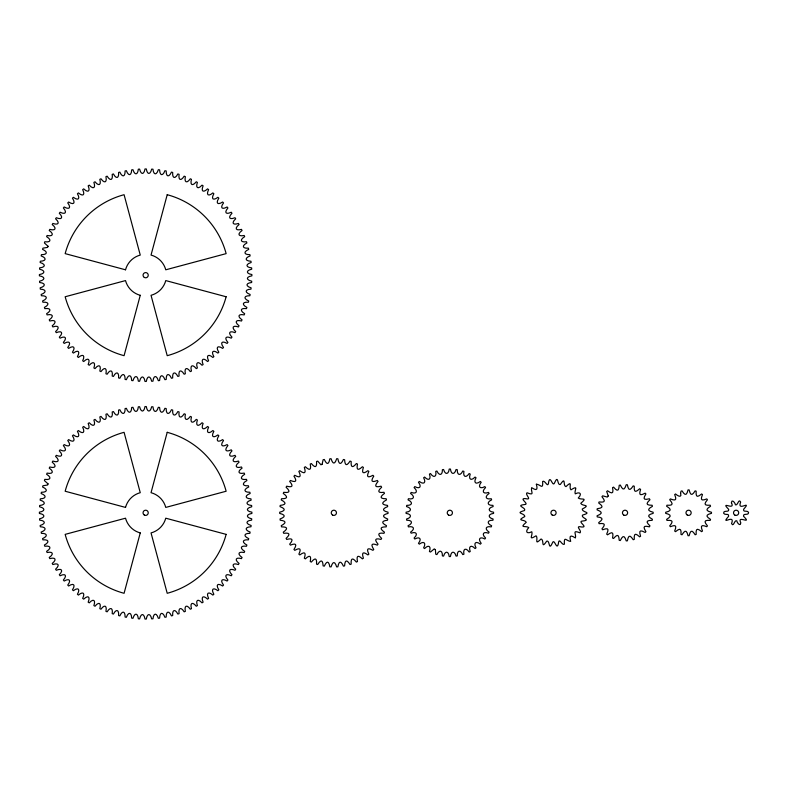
<?xml version="1.0" encoding="UTF-8"?>
<svg xmlns="http://www.w3.org/2000/svg" width="788" height="788" viewBox="0 0 788 788"><rect width="100%" height="100%" fill="white"/><g stroke="black" fill="none" stroke-linecap="round" stroke-linejoin="round"><path stroke-width="1.18" d="M608.237 495.957L607.341 497.08L602.623 495.829L601.963 496.726C605.765 501.375 605.056 502.655 599.097 501.936L598.693 502.971C603.529 506.526 603.165 507.945 597.215 508.733L597.077 509.836C602.643 512.072 602.643 513.54 597.077 515.776L597.215 516.879C603.165 517.667 603.529 519.085 598.693 522.641L599.097 523.675C605.056 522.956 605.765 524.237 601.963 528.886L602.623 529.782C608.208 527.605 609.213 528.669 606.691 534.116L607.548 534.825C612.424 531.329 613.655 532.107 612.562 538.007L613.566 538.48C617.428 533.88 618.816 534.333 619.23 540.322L620.314 540.529C622.904 535.111 624.362 535.21 626.253 540.903L627.356 540.834C628.519 534.944 629.957 534.668 633.197 539.721L634.261 539.376C633.916 533.387 635.236 532.757 639.639 536.845L640.575 536.254C638.753 530.531 639.886 529.595 645.155 532.461L645.914 531.654C642.732 526.561 643.589 525.379 649.41 526.837L649.952 525.862C645.599 521.735 646.14 520.375 652.139 520.336L652.415 519.262C647.175 516.337 647.352 514.889 653.163 513.362L653.163 512.249C647.352 510.722 647.175 509.275 652.415 506.349L652.139 505.275C646.14 505.236 645.599 503.877 649.952 499.75L649.41 498.774C643.589 500.232 642.732 499.05 645.914 493.958L645.155 493.15C639.886 496.016 638.753 495.081 640.575 489.358L639.639 488.767C635.236 492.855 633.916 492.224 634.261 486.235L633.197 485.891C629.957 490.944 628.519 490.668 627.356 484.778L626.253 484.709C624.362 490.402 622.904 490.5 620.314 485.083L619.23 485.29C618.816 491.279 617.428 491.732 613.566 487.132L612.562 487.605C613.655 493.505 612.424 494.283 607.548 490.786L606.691 491.495L608.237 495.957M435.38 549.66L435.754 554.23L436.877 554.594C439.241 549.453 442.629 550.27 442.403 555.914L443.575 556.101C445.112 550.664 448.579 550.93 449.239 556.555L450.421 556.555C451.091 550.93 454.558 550.664 456.085 556.101L457.257 555.914C457.04 550.27 460.419 549.453 462.783 554.594L463.915 554.23C462.812 548.684 466.023 547.345 469.165 552.053L470.219 551.511C468.259 546.212 471.224 544.39 475.065 548.546L476.021 547.847C473.263 542.912 475.903 540.657 480.345 544.153L481.182 543.316C477.686 538.874 479.941 536.234 484.876 539.002L485.566 538.037C481.419 534.205 483.231 531.23 488.54 533.19L489.082 532.136C484.374 528.994 485.704 525.783 491.249 526.886L491.623 525.763C486.482 523.39 487.289 520.011 492.943 520.238L493.13 519.065C487.683 517.529 487.959 514.062 493.574 513.402L493.574 512.21C487.959 511.55 487.683 508.083 493.13 506.546L492.943 505.374C487.289 505.6 486.482 502.222 491.623 499.848L491.249 498.725C485.704 499.828 484.374 496.617 489.082 493.475L488.54 492.421C483.231 494.381 481.419 491.407 485.566 487.575L484.876 486.61C479.941 489.378 477.686 486.738 481.182 482.295L480.345 481.458C475.903 484.955 473.263 482.699 476.021 477.764L475.065 477.065C471.224 481.222 468.259 479.399 470.219 474.1L469.165 473.558C466.023 478.267 462.812 476.927 463.915 471.382L462.783 471.017C460.419 476.159 457.04 475.341 457.257 469.697L456.085 469.51C454.558 474.947 451.091 474.681 450.421 469.057L449.239 469.057C448.579 474.681 445.112 474.947 443.575 469.51L442.403 469.697C442.629 475.341 439.241 476.159 436.877 471.017L435.754 471.382C436.857 476.927 433.636 478.267 430.504 473.558L429.44 474.1C431.4 479.399 428.436 481.222 424.604 477.065L423.639 477.764C426.406 482.699 423.757 484.955 419.315 481.458L418.477 482.295C421.984 486.738 419.728 489.378 414.793 486.61L414.094 487.575C418.251 491.407 416.428 494.381 411.129 492.421L410.587 493.475C415.286 496.617 413.956 499.828 408.411 498.725L408.046 499.848C413.178 502.222 412.37 505.6 406.716 505.374L406.529 506.546C411.976 508.083 411.7 511.55 406.086 512.21L406.086 513.402C411.7 514.062 411.976 517.529 406.529 519.065L406.716 520.238C412.37 520.011 413.178 523.39 408.046 525.763L408.411 526.886C413.956 525.783 415.286 528.994 410.587 532.136L411.129 533.19C416.428 531.23 418.251 534.205 414.094 538.037L414.793 539.002C419.728 536.234 421.984 538.874 418.477 543.316L419.315 544.153C423.757 540.657 426.406 542.912 423.639 547.847L424.604 548.546C428.436 544.39 431.4 546.212 429.44 551.511L430.504 552.053L434.247 548.881L435.38 549.66M48.048 246.28L47.595 247.393L42.897 248.161L42.582 249.382C48.068 251.835 47.408 254.78 41.4 254.662L41.163 255.913C46.788 258.011 46.315 260.986 40.316 261.252L40.158 262.512C45.901 264.256 45.625 267.25 39.646 267.89L39.567 269.161C45.418 270.54 45.32 273.544 39.4 274.559L39.4 275.83C45.32 276.844 45.418 279.848 39.567 281.227L39.646 282.498C45.625 283.138 45.901 286.133 40.158 287.876L40.316 289.137C46.315 289.403 46.788 292.378 41.163 294.476L41.4 295.727C47.408 295.608 48.068 298.554 42.582 301.006L42.897 302.228C48.886 301.735 49.723 304.631 44.404 307.418L44.798 308.63C50.737 307.763 51.762 310.59 46.63 313.713L47.093 314.895C52.973 313.654 54.165 316.421 49.24 319.859L49.782 321.002C55.574 319.396 56.933 322.085 52.235 325.818L52.845 326.931C58.519 324.971 60.055 327.562 55.603 331.59L56.283 332.654C61.819 330.339 63.513 332.831 59.317 337.126L60.065 338.16C65.453 335.491 67.295 337.875 63.375 342.425L64.183 343.41C69.393 340.416 71.383 342.672 67.758 347.459L68.635 348.385C73.639 345.075 75.766 347.203 72.457 352.206L73.382 353.073C78.17 349.458 80.425 351.448 77.431 356.649L78.406 357.456C82.967 353.546 85.34 355.388 82.681 360.776L83.705 361.525C88.01 357.328 90.502 359.013 88.177 364.558L89.251 365.238C93.279 360.786 95.87 362.313 93.9 367.986L95.013 368.607C98.756 363.898 101.435 365.268 99.83 371.059L100.982 371.601C104.42 366.666 107.178 367.868 105.947 373.748L107.119 374.211C110.241 369.079 113.078 370.094 112.211 376.043L113.413 376.437C116.21 371.118 119.096 371.956 118.604 377.945L119.835 378.26C122.288 372.773 125.233 373.433 125.115 379.442L126.356 379.678C128.464 374.044 131.438 374.517 131.694 380.525L132.955 380.683C134.709 374.93 137.703 375.216 138.343 381.185L139.604 381.264C140.993 375.423 143.997 375.521 145.012 381.441L146.282 381.441C147.287 375.521 150.301 375.423 151.68 381.264L152.951 381.185C153.591 375.216 156.585 374.93 158.329 380.683L159.59 380.525C159.856 374.517 162.83 374.044 164.928 379.678L166.179 379.442C166.061 373.433 168.996 372.773 171.449 378.26L172.68 377.945C172.188 371.956 175.084 371.118 177.871 376.437L179.083 376.043C178.216 370.094 181.043 369.079 184.165 374.211L185.347 373.748C184.106 367.868 186.874 366.666 190.302 371.601L191.454 371.059C189.849 365.268 192.528 363.898 196.271 368.607L197.384 367.986C195.414 362.313 198.015 360.786 202.033 365.238L203.107 364.558C200.792 359.013 203.284 357.328 207.579 361.525L208.603 360.776C205.944 355.388 208.327 353.546 212.878 357.456L213.853 356.649C210.859 351.448 213.124 349.458 217.912 353.073L218.837 352.206C215.518 347.203 217.646 345.075 222.659 348.385L223.526 347.459C219.901 342.672 221.891 340.416 227.102 343.41L227.909 342.425C223.999 337.875 225.841 335.491 231.229 338.16L231.968 337.126C227.771 332.831 229.466 330.339 235.011 332.654L235.691 331.59C231.229 327.562 232.765 324.971 238.439 326.931L239.05 325.818C234.351 322.085 235.72 319.396 241.502 321.002L242.044 319.859C237.119 316.421 238.321 313.654 244.191 314.895L244.664 313.713C239.532 310.59 240.547 307.763 246.496 308.63L246.88 307.418C241.561 304.631 242.409 301.735 248.397 302.228L248.713 301.006C243.226 298.554 243.886 295.608 249.885 295.727L250.121 294.476C244.497 292.378 244.969 289.403 250.968 289.137L251.126 287.876C245.383 286.133 245.669 283.138 251.638 282.498L251.717 281.227C245.876 279.848 245.964 276.844 251.884 275.83L251.884 274.559C245.964 273.544 245.876 270.54 251.717 269.161L251.638 267.89C245.669 267.25 245.383 264.256 251.126 262.512L250.968 261.252C244.969 260.986 244.497 258.011 250.121 255.913L249.885 254.662C243.886 254.78 243.226 251.835 248.713 249.382L248.397 248.161C242.409 248.653 241.561 245.757 246.88 242.97L246.496 241.758C240.547 242.625 239.532 239.798 244.664 236.676L244.191 235.494C238.321 236.735 237.119 233.967 242.044 230.529L241.502 229.387C235.72 230.992 234.351 228.303 239.05 224.57L238.439 223.457C232.765 225.417 231.229 222.827 235.691 218.798L235.011 217.734C229.466 220.049 227.771 217.557 231.968 213.262L231.229 212.228C225.841 214.897 223.999 212.514 227.909 207.963L227.102 206.978C221.891 209.972 219.901 207.717 223.526 202.93L222.659 202.004C217.646 205.313 215.518 203.186 218.837 198.182L217.912 197.315C213.124 200.93 210.859 198.94 213.853 193.74L212.878 192.922C208.327 196.842 205.944 195 208.603 189.613L207.579 188.864C203.284 193.06 200.792 191.366 203.107 185.83L202.033 185.15C198.015 189.603 195.414 188.076 197.384 182.392L196.271 181.782C192.528 186.49 189.849 185.121 191.454 179.329L190.302 178.787C186.874 183.722 184.106 182.52 185.347 176.64L184.165 176.177C181.043 181.309 178.216 180.294 179.083 174.345L177.871 173.951C175.084 179.27 172.188 178.433 172.68 172.444L171.449 172.129C168.996 177.615 166.061 176.955 166.179 170.947L164.928 170.71C162.83 176.335 159.856 175.872 159.59 169.863L158.329 169.706C156.585 175.458 153.591 175.172 152.951 169.203L151.68 169.124C150.301 174.966 147.287 174.867 146.282 168.947L145.012 168.947C143.997 174.867 140.993 174.966 139.604 169.124L138.343 169.203C137.703 175.172 134.709 175.458 132.955 169.706L131.694 169.863C131.438 175.872 128.464 176.335 126.356 170.71L125.115 170.947C125.233 176.955 122.288 177.615 119.835 172.129L118.604 172.444C119.096 178.433 116.21 179.27 113.413 173.951L112.211 174.345C113.078 180.294 110.241 181.309 107.119 176.177L105.947 176.64C107.178 182.52 104.42 183.722 100.982 178.787L99.83 179.329C101.435 185.121 98.756 186.49 95.013 181.782L93.9 182.392C95.87 188.076 93.279 189.603 89.251 185.15L88.177 185.83C90.502 191.366 88.01 193.06 83.705 188.864L82.681 189.613C85.34 195 82.967 196.842 78.406 192.922L77.431 193.74C80.425 198.94 78.17 200.93 73.382 197.315L72.457 198.182C75.766 203.186 73.639 205.313 68.635 202.004L67.758 202.93C71.383 207.717 69.393 209.972 64.183 206.978L63.375 207.963C67.295 212.514 65.453 214.897 60.065 212.228L59.317 213.262C63.513 217.557 61.819 220.049 56.283 217.734L55.603 218.798C60.055 222.827 58.519 225.417 52.845 223.457L52.235 224.57C56.933 228.303 55.574 230.992 49.782 229.387L49.24 230.529C54.165 233.967 52.973 236.735 47.093 235.494L46.63 236.676C51.762 239.798 50.737 242.625 44.798 241.758L44.404 242.97L48.048 246.28M48.048 483.891L47.595 485.004L42.897 485.772L42.582 486.994C48.068 489.446 47.408 492.392 41.4 492.273L41.163 493.524C46.788 495.622 46.315 498.597 40.316 498.863L40.158 500.124C45.901 501.867 45.625 504.862 39.646 505.502L39.567 506.773C45.418 508.152 45.32 511.156 39.4 512.17L39.4 513.441C45.32 514.456 45.418 517.46 39.567 518.839L39.646 520.11C45.625 520.75 45.901 523.744 40.158 525.488L40.316 526.748C46.315 527.014 46.788 529.989 41.163 532.087L41.4 533.338C47.408 533.22 48.068 536.165 42.582 538.618L42.897 539.839C48.886 539.347 49.723 542.242 44.404 545.03L44.798 546.242C50.737 545.375 51.762 548.202 46.63 551.324L47.093 552.506C52.973 551.265 54.165 554.033 49.24 557.471L49.782 558.613C55.574 557.008 56.933 559.697 52.235 563.43L52.845 564.543C58.519 562.583 60.055 565.173 55.603 569.202L56.283 570.266C61.819 567.951 63.513 570.443 59.317 574.738L60.065 575.772C65.453 573.103 67.295 575.486 63.375 580.037L64.183 581.022C69.393 578.028 71.383 580.283 67.758 585.07L68.635 585.996C73.639 582.687 75.766 584.814 72.457 589.818L73.382 590.685C78.17 587.07 80.425 589.06 77.431 594.26L78.406 595.078C82.967 591.158 85.34 593 82.681 598.388L83.705 599.136C88.01 594.94 90.502 596.634 88.177 602.17L89.251 602.85C93.279 598.397 95.87 599.924 93.9 605.608L95.013 606.218C98.756 601.51 101.435 602.879 99.83 608.671L100.982 609.213C104.42 604.278 107.178 605.48 105.947 611.36L107.119 611.823C110.241 606.691 113.078 607.706 112.211 613.655L113.413 614.049C116.21 608.73 119.096 609.567 118.604 615.556L119.835 615.871C122.288 610.385 125.233 611.045 125.115 617.053L126.356 617.29C128.464 611.665 131.438 612.128 131.694 618.137L132.955 618.294C134.709 612.542 137.703 612.828 138.343 618.797L139.604 618.875C140.993 613.034 143.997 613.133 145.012 619.053L146.282 619.053C147.287 613.133 150.301 613.034 151.68 618.875L152.951 618.797C153.591 612.828 156.585 612.542 158.329 618.294L159.59 618.137C159.856 612.128 162.83 611.665 164.928 617.29L166.179 617.053C166.061 611.045 168.996 610.385 171.449 615.871L172.68 615.556C172.188 609.567 175.084 608.73 177.871 614.049L179.083 613.655C178.216 607.706 181.043 606.691 184.165 611.823L185.347 611.36C184.106 605.48 186.874 604.278 190.302 609.213L191.454 608.671C189.849 602.879 192.528 601.51 196.271 606.218L197.384 605.608C195.414 599.924 198.015 598.397 202.033 602.85L203.107 602.17C200.792 596.634 203.284 594.94 207.579 599.136L208.603 598.388C205.944 593 208.327 591.158 212.878 595.078L213.853 594.26C210.859 589.06 213.124 587.07 217.912 590.685L218.837 589.818C215.518 584.814 217.646 582.687 222.659 585.996L223.526 585.07C219.901 580.283 221.891 578.028 227.102 581.022L227.909 580.037C223.999 575.486 225.841 573.103 231.229 575.772L231.968 574.738C227.771 570.443 229.466 567.951 235.011 570.266L235.691 569.202C231.229 565.173 232.765 562.583 238.439 564.543L239.05 563.43C234.351 559.697 235.72 557.008 241.502 558.613L242.044 557.471C237.119 554.033 238.321 551.265 244.191 552.506L244.664 551.324C239.532 548.202 240.547 545.375 246.496 546.242L246.88 545.03C241.561 542.242 242.409 539.347 248.397 539.839L248.713 538.618C243.226 536.165 243.886 533.22 249.885 533.338L250.121 532.087C244.497 529.989 244.969 527.014 250.968 526.748L251.126 525.488C245.383 523.744 245.669 520.75 251.638 520.11L251.717 518.839C245.876 517.46 245.964 514.456 251.884 513.441L251.884 512.17C245.964 511.156 245.876 508.152 251.717 506.773L251.638 505.502C245.669 504.862 245.383 501.867 251.126 500.124L250.968 498.863C244.969 498.597 244.497 495.622 250.121 493.524L249.885 492.273C243.886 492.392 243.226 489.446 248.713 486.994L248.397 485.772C242.409 486.265 241.561 483.369 246.88 480.581L246.496 479.37C240.547 480.237 239.532 477.41 244.664 474.287L244.191 473.105C238.321 474.346 237.119 471.579 242.044 468.141L241.502 466.998C235.72 468.604 234.351 465.915 239.05 462.182L238.439 461.069C232.765 463.029 231.229 460.438 235.691 456.41L235.011 455.346C229.466 457.661 227.771 455.168 231.968 450.874L231.229 449.84C225.841 452.509 223.999 450.125 227.909 445.575L227.102 444.59C221.891 447.584 219.901 445.328 223.526 440.541L222.659 439.615C217.646 442.925 215.518 440.797 218.837 435.794L217.912 434.927C213.124 438.542 210.859 436.552 213.853 431.351L212.878 430.543C208.327 434.454 205.944 432.612 208.603 427.224L207.579 426.475C203.284 430.672 200.792 428.987 203.107 423.442L202.033 422.762C198.015 427.214 195.414 425.687 197.384 420.014L196.271 419.393C192.528 424.102 189.849 422.732 191.454 416.941L190.302 416.399C186.874 421.334 184.106 420.132 185.347 414.252L184.165 413.789C181.043 418.921 178.216 417.906 179.083 411.957L177.871 411.563C175.084 416.882 172.188 416.044 172.68 410.055L171.449 409.74C168.996 415.227 166.061 414.567 166.179 408.558L164.928 408.322C162.83 413.956 159.856 413.483 159.59 407.475L158.329 407.317C156.585 413.07 153.591 412.784 152.951 406.815L151.68 406.736C150.301 412.577 147.287 412.479 146.282 406.559L145.012 406.559C143.997 412.479 140.993 412.577 139.604 406.736L138.343 406.815C137.703 412.784 134.709 413.07 132.955 407.317L131.694 407.475C131.438 413.483 128.464 413.956 126.356 408.322L125.115 408.558C125.233 414.567 122.288 415.227 119.835 409.74L118.604 410.055C119.096 416.044 116.21 416.882 113.413 411.563L112.211 411.957C113.078 417.906 110.241 418.921 107.119 413.789L105.947 414.252C107.178 420.132 104.42 421.334 100.982 416.399L99.83 416.941C101.435 422.732 98.756 424.102 95.013 419.393L93.9 420.014C95.87 425.687 93.279 427.214 89.251 422.762L88.177 423.442C90.502 428.987 88.01 430.672 83.705 426.475L82.681 427.224C85.34 432.612 82.967 434.454 78.406 430.543L77.431 431.351C80.425 436.552 78.17 438.542 73.382 434.927L72.457 435.794C75.766 440.797 73.639 442.925 68.635 439.615L67.758 440.541C71.383 445.328 69.393 447.584 64.183 444.59L63.375 445.575C67.295 450.125 65.453 452.509 60.065 449.84L59.317 450.874C63.513 455.168 61.819 457.661 56.283 455.346L55.603 456.41C60.055 460.438 58.519 463.029 52.845 461.069L52.235 462.182C56.933 465.915 55.574 468.604 49.782 466.998L49.24 468.141C54.165 471.579 52.973 474.346 47.093 473.105L46.63 474.287C51.762 477.41 50.737 480.237 44.798 479.37L44.404 480.581L48.048 483.891M680.615 493.357C682.093 498.302 677.641 495.908 675.543 493.958L674.686 494.588C676.892 500.084 675.858 501.119 670.361 498.912L669.731 499.769C673.533 504.32 672.873 505.62 666.953 505.216L666.628 506.231C671.652 509.383 671.425 510.831 665.673 512.279L665.673 513.333C671.425 514.781 671.652 516.229 666.628 519.381L666.953 520.395C672.873 519.991 673.533 521.292 669.731 525.842L670.361 526.699C675.858 524.493 676.892 525.527 674.686 531.023L675.543 531.654C680.093 527.852 681.403 528.512 680.999 534.431L682.004 534.756C685.156 529.733 686.604 529.96 688.052 535.712L689.116 535.712C690.554 529.96 692.002 529.733 695.154 534.756L696.168 534.431C695.765 528.512 697.065 527.852 701.615 531.654L702.472 531.023C700.266 525.527 701.3 524.493 706.806 526.699L707.427 525.842C703.625 521.292 704.285 519.991 710.205 520.395L710.53 519.381C705.506 516.229 705.743 514.781 711.485 513.333L711.485 512.279C705.743 510.831 705.506 509.383 710.53 506.231L710.205 505.216C704.285 505.62 703.625 504.32 707.427 499.769L706.806 498.912C701.3 501.119 700.266 500.084 702.472 494.588L701.615 493.958C697.065 497.76 695.765 497.1 696.168 491.18L695.154 490.855C692.002 495.879 690.554 495.652 689.116 489.9L688.052 489.9C686.604 495.652 685.156 495.879 682.004 490.855L680.999 491.18L680.615 493.357M536.362 484.226C537.977 490.037 536.667 490.983 531.644 487.654C530.462 491.673 535.426 496.076 527.034 492.766C524.572 494.667 533.062 500.41 525.35 498.607C518.248 498.114 530.196 504.34 524.483 504.566C514.958 505.6 526.729 507.718 524.444 510.545C514.229 513.49 524.985 512.968 524.769 516.573C515.618 521.38 524.788 519.046 526.246 522.326C518.701 528.718 525.901 525.241 528.778 527.625C524.788 531.536 526.827 534.343 531.782 531.762C533.161 535.229 527.625 541.001 536.047 535.801C538.706 538.204 533.653 546.202 541.051 538.992C544.547 539.898 540.735 549.965 546.685 541.159C550.083 539.869 548.458 551.708 552.378 542.962C554.368 537.603 556.594 550.891 558.318 543.986C558.987 536.086 561.824 545.946 564.395 544.183C563.844 535.18 566.493 541.267 570.679 541.386C569.064 535.574 570.374 534.628 575.398 537.958C576.58 533.939 571.605 529.536 580.007 532.846C582.47 530.945 573.979 525.202 581.692 527.005C588.794 527.497 576.846 521.272 582.559 521.045C592.083 520.011 580.313 517.893 582.598 515.066C592.812 512.121 582.056 512.643 582.273 509.038C591.414 504.231 582.253 506.566 580.786 503.296C588.34 496.893 581.14 500.37 578.264 497.996C582.253 494.076 580.214 491.269 575.26 493.849C573.881 490.382 579.416 484.61 570.995 489.811C568.335 487.408 573.388 479.409 565.991 486.62C562.494 485.713 566.306 475.647 560.357 484.453C556.958 485.753 558.584 473.903 554.663 482.65C552.674 488.008 550.448 474.721 548.724 481.626C548.054 489.525 545.217 479.665 542.646 481.429C543.198 490.431 540.548 484.344 536.362 484.226M322.134 464.201L320.943 464.802L317.702 461.108L316.549 461.482C316.983 467.54 315.18 468.259 311.349 463.541L310.245 464.053C311.447 470.012 309.743 470.948 305.35 466.752L304.326 467.402C306.256 473.164 304.69 474.307 299.804 470.692L298.869 471.46C301.509 476.937 300.09 478.267 294.791 475.292L293.963 476.169C297.263 481.271 296.032 482.768 290.398 480.483L289.689 481.458C293.599 486.107 292.565 487.742 286.694 486.186L286.103 487.25C290.575 491.367 289.748 493.121 283.729 492.303L283.276 493.436C288.231 496.962 287.63 498.804 281.552 498.745L281.247 499.927C286.596 502.803 286.241 504.704 280.203 505.413L280.045 506.615C285.719 508.802 285.601 510.742 279.701 512.2L279.701 513.412C285.601 514.869 285.719 516.81 280.045 518.996L280.203 520.198C286.241 520.907 286.596 522.808 281.247 525.685L281.552 526.867C287.63 526.808 288.231 528.649 283.276 532.176L283.729 533.309C289.748 532.491 290.575 534.244 286.103 538.371L286.694 539.425C292.565 537.869 293.599 539.504 289.689 544.153L290.398 545.129C296.032 542.843 297.263 544.341 293.963 549.443L294.791 550.32C300.09 547.345 301.509 548.675 298.869 554.151L299.804 554.929C304.69 551.305 306.256 552.447 304.326 558.209L305.35 558.859C309.743 554.663 311.447 555.599 310.245 561.558L311.349 562.071C315.18 557.352 316.983 558.071 316.549 564.129L317.702 564.504C320.913 559.342 322.784 559.825 323.119 565.892L324.311 566.119C326.843 560.603 328.773 560.839 329.857 566.818L331.068 566.897C332.891 561.105 334.831 561.105 336.653 566.897L337.865 566.818C338.948 560.839 340.879 560.603 343.41 566.119L344.602 565.892C344.927 559.825 346.809 559.342 350.02 564.504L351.172 564.129C350.739 558.071 352.541 557.352 356.373 562.071L357.466 561.558C356.274 555.599 357.979 554.663 362.372 558.859L363.396 558.209C361.465 552.447 363.032 551.305 367.917 554.929L368.853 554.151C366.213 548.675 367.632 547.345 372.931 550.32L373.758 549.443C370.459 544.341 371.69 542.843 377.324 545.129L378.033 544.153C374.123 539.504 375.157 537.869 381.028 539.425L381.619 538.371C377.147 534.244 377.974 532.491 383.992 533.309L384.445 532.176C379.491 528.649 380.092 526.808 386.169 526.867L386.475 525.685C381.116 522.808 381.481 520.907 387.519 520.198L387.666 518.996C382.003 516.81 382.121 514.869 388.021 513.412L388.021 512.2C382.121 510.742 382.003 508.802 387.666 506.615L387.519 505.413C381.481 504.704 381.116 502.803 386.475 499.927L386.169 498.745C380.092 498.804 379.491 496.962 384.445 493.436L383.992 492.303C377.974 493.121 377.147 491.367 381.619 487.25L381.028 486.186C375.157 487.742 374.123 486.107 378.033 481.458L377.324 480.483C371.69 482.768 370.459 481.271 373.758 476.169L372.931 475.292C367.632 478.267 366.213 476.937 368.853 471.46L367.917 470.692C363.032 474.307 361.465 473.164 363.396 467.402L362.372 466.752C357.979 470.948 356.274 470.012 357.466 464.053L356.373 463.541C352.541 468.259 350.739 467.54 351.172 461.482L350.02 461.108C346.809 466.269 344.927 465.787 344.602 459.719L343.41 459.493C340.879 465.009 338.948 464.772 337.865 458.793L336.653 458.714C334.831 464.506 332.891 464.506 331.068 458.714L329.857 458.793C328.773 464.772 326.843 465.009 324.311 459.493L323.119 459.719L322.134 464.201M731.412 502.793C735.765 511.274 719.434 500.075 728.703 509.353C729.333 512.988 723.423 509.57 723.611 513.234C724.861 515.677 729.452 512.86 728.575 516.367C719.74 526.394 735.637 513.136 731.54 523.587C733.776 527.615 734.298 519.578 736.8 520.789C736.839 522.552 740.523 527.192 740.809 522.818C736.455 514.337 752.786 525.537 743.517 516.258C742.887 512.624 748.787 516.041 748.6 512.377C747.359 509.935 742.759 512.752 743.645 509.245C752.481 499.218 736.573 512.476 740.671 502.025C738.445 497.996 737.913 506.034 735.421 504.822C735.371 503.059 731.697 498.42 731.412 502.793M140.254 295.313L124.08 355.684A83.331 83.331 0 0 1 65.158 296.761L125.519 280.587A20.833 20.833 0 0 0 140.254 295.313M167.214 194.705L151.04 255.076A20.833 20.833 0 0 1 165.766 269.801L226.136 253.628A83.331 83.331 0 0 0 167.214 194.705M140.254 532.924L124.08 593.295A83.331 83.331 0 0 1 65.158 534.372L125.519 518.199A20.833 20.833 0 0 0 140.254 532.924M167.214 432.316L151.04 492.687A20.833 20.833 0 0 1 165.766 507.413L226.136 491.239A83.331 83.331 0 0 0 167.214 432.316M125.519 269.801L65.158 253.628A83.331 83.331 0 0 1 124.08 194.705L140.254 255.076A20.833 20.833 0 0 0 125.519 269.801M226.136 296.761L165.766 280.587A20.833 20.833 0 0 1 151.04 295.313L167.214 355.684A83.331 83.331 0 0 0 226.136 296.761M125.519 507.413L65.158 491.239A83.331 83.331 0 0 1 124.08 432.316L140.254 492.687A20.833 20.833 0 0 0 125.519 507.413M226.136 534.372L165.766 518.199A20.833 20.833 0 0 1 151.04 532.924L167.214 593.295A83.331 83.331 0 0 0 226.136 534.372M144.342 277.445A2.6 2.6 0 0 0 148.252 275.189A2.6 2.6 0 0 0 144.342 272.944A2.6 2.6 0 0 0 144.342 277.445M448.53 515.056A2.6 2.6 0 0 0 452.44 512.811A2.6 2.6 0 0 0 448.53 510.555A2.6 2.6 0 0 0 448.53 515.056M552.221 515.056A2.6 2.6 0 0 0 556.121 512.811A2.6 2.6 0 0 0 552.221 510.555A2.6 2.6 0 0 0 552.221 515.056M734.81 515.056A2.6 2.6 0 0 0 738.711 512.811A2.6 2.6 0 0 0 734.81 510.555A2.6 2.6 0 0 0 734.81 515.056M687.274 515.056A2.6 2.6 0 0 0 691.184 512.811A2.6 2.6 0 0 0 687.274 510.555A2.6 2.6 0 0 0 687.274 515.056M623.741 515.056A2.6 2.6 0 0 0 627.642 512.811A2.6 2.6 0 0 0 623.741 510.555A2.6 2.6 0 0 0 623.741 515.056M332.556 515.056A2.6 2.6 0 0 0 336.466 512.811A2.6 2.6 0 0 0 332.556 510.555A2.6 2.6 0 0 0 332.556 515.056M144.342 515.056A2.6 2.6 0 0 0 148.252 512.811A2.6 2.6 0 0 0 144.342 510.555A2.6 2.6 0 0 0 144.342 515.056"/></g></svg>
